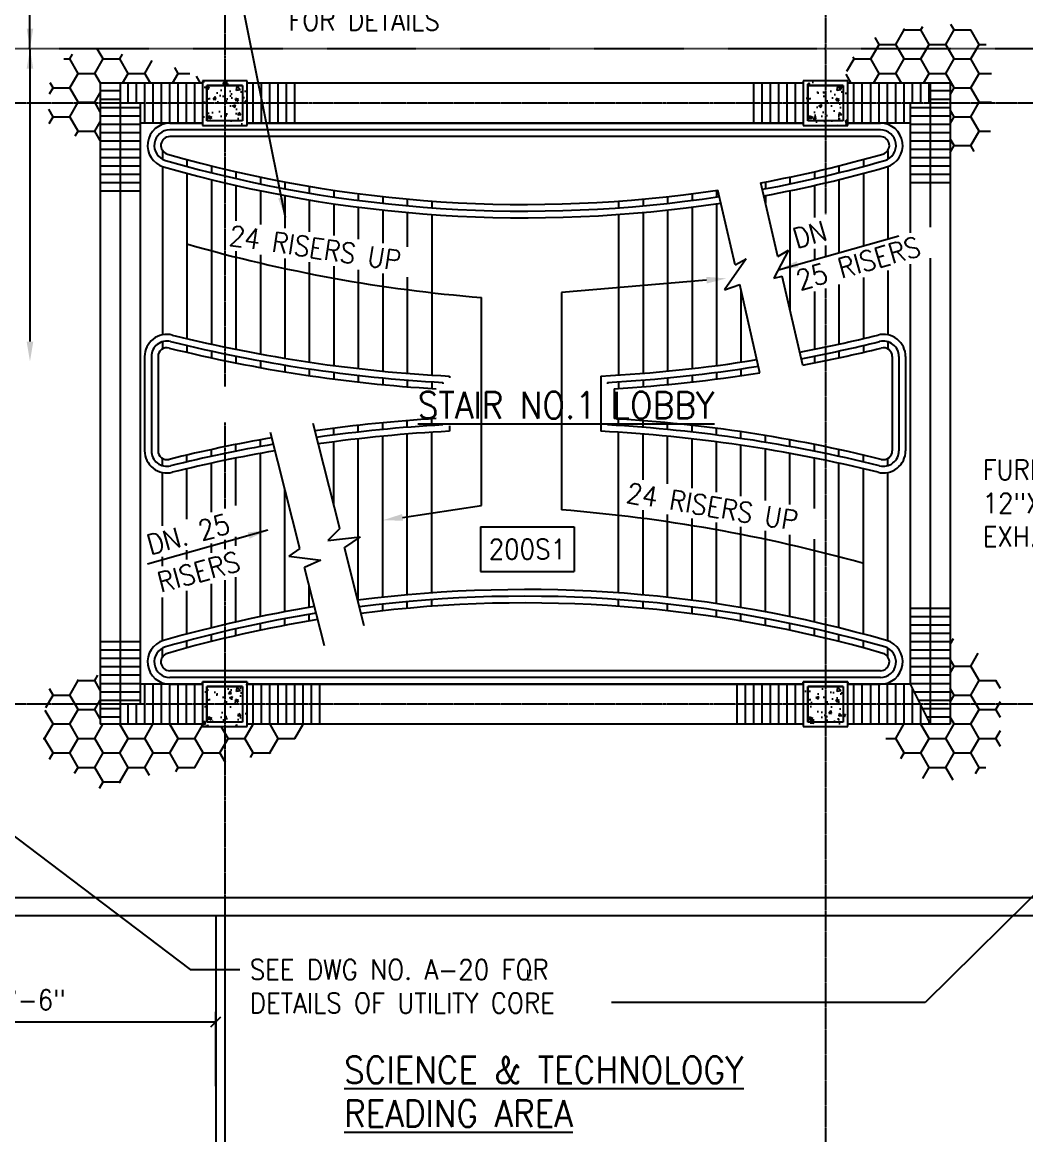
# Model space of a CAD drawing. Header units: inches. Extents: x 388 to 4053, y 352 to 2882.
# Drawn here: x 1926.1 to 2377.1, y 853.9 to 1353.6 of the extents above; entities that cross this region are included whole.
import ezdxf
from ezdxf.enums import TextEntityAlignment as Align

# ---------------------------------------------------------------- set-up
doc = ezdxf.new("R2010")
doc.units = ezdxf.units.IN
doc.header["$LTSCALE"] = 0.5
doc.header["$MEASUREMENT"] = 0
doc.linetypes.add('CENTER', pattern=[3.25, 2.5, -0.25, 0.25, -0.25])
doc.linetypes.add('HIDDEN', pattern=[0.375, 0.25, -0.125])
for name, color, linetype in [('A-ANNO-DIMS', 7, 'Continuous'), ('A-ANNO-TEXT', 7, 'Continuous'), ('A-COLS', 2, 'Continuous'), ('A-COLS-PATT', 8, 'Continuous'), ('A-FLOR-HRAL', 2, 'Continuous'), ('A-FLOR-IDEN', 7, 'Continuous'), ('A-FLOR-LEVL', 2, 'Continuous'), ('A-FLOR-OVHD', 2, 'Continuous'), ('A-FLOR-PATT', 8, 'Continuous'), ('A-FLOR-STRS', 2, 'Continuous'), ('A-GRID', 8, 'CENTER'), ('A-SECT-SYMB', 7, 'Continuous'), ('A-WALL', 2, 'Continuous'), ('A-WALL-PATT', 8, 'Continuous')]:
    doc.layers.add(name, color=color, linetype=linetype)
doc.styles.add('ROMANS', font='romans.shx', dxfattribs={"width": 0.9})
doc.dimstyles.new('DIM96', dxfattribs={"dimscale": 96, "dimtxt": 0.09375, "dimasz": 0.046875, "dimexe": 0.046875, "dimexo": 0.046875, "dimgap": 0.046875, "dimtad": 1, "dimdec": 4, "dimzin": 3, "dimdsep": 46, "dimlunit": 4, "dimtxsty": 'ROMANS', "dimblk": 'OBLIQUE', "dimcen": 0.046875, "dimaunit": 1, "dimazin": 0, "dimtfac": 0.7, "dimtdec": 4, "dimtofl": 0, "dimtmove": 2, "dimatfit": 3, "dimldrblk": 'OBLIQUE', "dimfxl": 0, "dimfrac": 1, "dimtolj": 1, "dimtzin": 0, "dimarcsym": 0})
doc.dimstyles.new('LD96', dxfattribs={"dimscale": 96, "dimtxt": 0.09375, "dimasz": 0.09375, "dimexe": 0.046875, "dimexo": 0.046875, "dimgap": 0.046875, "dimtad": 0, "dimdec": 4, "dimzin": 3, "dimdsep": 46, "dimlunit": 4, "dimtxsty": 'ROMANS', "dimcen": 0.046875, "dimaunit": 1, "dimadec": 0, "dimazin": 0, "dimtfac": 0.7, "dimtdec": 4, "dimtofl": 0, "dimtmove": 2, "dimatfit": 3, "dimfxl": 0, "dimfrac": 1, "dimtolj": 1, "dimtzin": 0, "dimarcsym": 0})
pattern_1 = [(90, (4.88, -0.8586), (-3.75, 2e-16), [])]
pattern_2 = [(0, (4.88, -0.8586), (0, 3.75), [])]
pattern_3 = [(0, (4.88, -0.8586), (11.25, 6.49519), [7.5, -15]), (120, (4.88, -0.8586), (-11.25, 6.49519), [7.5, -15]), (60, (4.88, -0.8586), (2e-08, 12.990381), [-15, 7.5])]
pattern_4 = [(50, (11.203, -0.822), (14.345204, -1.255043), [1.5, -16.5]), (355, (11.203, -0.822), (-2.77503, 15.04384), [1.2, -13.2]), (100.4514, (12.398, -0.927), (11.57019, 13.78879), [1.2748, -14.02284]), (46.1842, (11.203, 3.178), (21.34482, -3.31038), [2.25, -24.75]), (96.6356, (12.981, 2.902), (18.69325, 19.48236), [1.9122, -21.03426]), (351.1842, (11.203, 3.178), (18.69324, 19.48237), [1.8, -19.8]), (21, (13.203, 2.178), (11.93814, -8.05238), [1.5, -16.5]), (326, (13.203, 2.178), (4.86631, 14.503), [1.2, -13.2]), (71.4514, (14.197, 1.507), (16.80445, 6.45061), [1.2748, -14.02284]), (37.5, (11.2027, -0.8225), (0.243197, 6.657877), [0, -13.04, 0, -13.4, 0, -13.25]), (7.5, (11.203, -0.8225), (5.26139, 7.888234), [0, -7.64, 0, -12.74, 0, -5.05]), (327.5, (6.7427, -0.8225), (10.676449, -0.451097), [0, -5, 0, -15.6, 0, -20.7]), (317.5, (4.743, -0.822), (11.663723, 2.0021), [0, -6.5, 0, -10.36, 0, -14.7])]

# ---------------------------------------------------------------- blocks, each defined once
blk = doc.blocks.new('IDEN2')
for p, q in [((-0.2188, 0.1042), (0.2188, 0.1042)), ((-0.2188, 0.1042), (-0.2188, -0.1042)), ((0.2188, 0.1042), (0.2188, -0.1042)), ((-0.2188, -0.1042), (0.2188, -0.1042))]:
    blk.add_line(p, q)
at = {"style": 'ROMANS', "width": 0.9}
blk.add_attdef('#', text='', height=0.0938, dxfattribs=at).set_placement((0, 0), align=Align.MIDDLE_CENTER)
blk = doc.blocks.new('_Oblique')
at = {"color": 0, "lineweight": -2}
blk.add_line((-0.5, -0.5), (0.5, 0.5), dxfattribs=at)
blk = doc.blocks.new('*D137')
at = {"layer": 'A-ANNO-DIMS', "color": 0, "lineweight": -2}
for p, q in [((1839.08, 890.34), (1839.08, 909.07)), ((2013.08, 875.7), (2013.08, 909.07)), ((1839.08, 904.57), (2013.08, 904.57))]:
    blk.add_line(p, q, dxfattribs=at)
at = {"layer": 'Defpoints', "color": 0}
for p in [(2013.08, 904.57), (1839.08, 885.84), (2013.08, 871.2)]:
    blk.add_point(p, dxfattribs=at)
at = {"layer": 'A-ANNO-DIMS', "color": 0, "lineweight": -2, "xscale": 4.5, "yscale": 4.5, "zscale": 4.5, "rotation": 180}
blk.add_blockref('_Oblique', (1839.08, 904.57), dxfattribs=at)
at = {"layer": 'A-ANNO-DIMS', "color": 0, "lineweight": -2, "xscale": 4.5, "yscale": 4.5, "zscale": 4.5}
blk.add_blockref('_Oblique', (2013.08, 904.57), dxfattribs=at)
at = {"layer": 'A-ANNO-DIMS', "color": 0, "insert": (1926.08, 914.43), "char_height": 9, "attachment_point": 5, "style": 'ROMANS'}
blk.add_mtext('\\A1;14\'-6"', dxfattribs=at)
blk = doc.blocks.new('1')
for p, q in [((-8, 8), (8, 8)), ((-8, 8), (-8, -8)), ((8, 8), (8, -8)), ((-8, -8), (8, -8))]:
    blk.add_line(p, q)

msp = doc.modelspace()

# ---------------------------------------------------------------- hatches: boundary and pattern name
at = {"layer": 'A-COLS-PATT'}
h = msp.add_hatch(dxfattribs=at)
h.set_pattern_fill('AR-CONC', color=256, scale=2, style=0)
h.set_pattern_definition([(130, (2983.867, -1061.055), (-14.345204, -1.255043), [1.5, -16.5]), (185, (2983.867, -1061.055), (2.77503, 15.04384), [1.2, -13.2]), (79.5486, (2982.672, -1061.159), (-11.57019, 13.78879), [1.2748, -14.02284]), (133.8158, (2983.867, -1057.055), (-21.34482, -3.31038), [2.25, -24.75]), (83.3644, (2982.088, -1057.33), (-18.69325, 19.48236), [1.9122, -21.03426]), (188.8158, (2983.867, -1057.055), (-18.69324, 19.48237), [1.8, -19.8]), (159, (2981.867, -1058.055), (-11.93814, -8.05238), [1.5, -16.5]), (214, (2981.867, -1058.055), (-4.86631, 14.503), [1.2, -13.2]), (108.5486, (2980.872, -1058.726), (-16.80445, 6.45061), [1.2748, -14.02284]), (142.5, (2983.867, -1061.0546), (-0.243197, 6.657877), [0, -13.04, 0, -13.4, 0, -13.25]), (172.5, (2983.867, -1061.0546), (-5.26139, 7.888234), [0, -7.64, 0, -12.74, 0, -5.05]), (212.5, (2988.327, -1061.0546), (-10.676449, -0.451097), [0, -5, 0, -15.6, 0, -20.7]), (222.5, (2990.327, -1061.055), (-11.663723, 2.0021), [0, -6.5, 0, -10.36, 0, -14.7])])
h.paths.add_polyline_path([(2025.08318, 1325.27553), (2025.08318, 1309.27553), (2009.08318, 1309.27553), (2009.08318, 1325.27553)])
h = msp.add_hatch(dxfattribs=at)
h.set_pattern_fill('AR-CONC', color=256, scale=2, style=0)
h.set_pattern_definition([(130, (3253.867, -1061.055), (-14.345204, -1.255043), [1.5, -16.5]), (185, (3253.867, -1061.055), (2.77503, 15.04384), [1.2, -13.2]), (79.5486, (3252.672, -1061.159), (-11.57019, 13.78879), [1.2748, -14.02284]), (133.8158, (3253.867, -1057.055), (-21.34482, -3.31038), [2.25, -24.75]), (83.3644, (3252.088, -1057.33), (-18.69325, 19.48236), [1.9122, -21.03426]), (188.8158, (3253.867, -1057.055), (-18.69324, 19.48237), [1.8, -19.8]), (159, (3251.867, -1058.055), (-11.93814, -8.05238), [1.5, -16.5]), (214, (3251.867, -1058.055), (-4.86631, 14.503), [1.2, -13.2]), (108.5486, (3250.872, -1058.726), (-16.80445, 6.45061), [1.2748, -14.02284]), (142.5, (3253.867, -1061.0546), (-0.243197, 6.657877), [0, -13.04, 0, -13.4, 0, -13.25]), (172.5, (3253.867, -1061.0546), (-5.26139, 7.888234), [0, -7.64, 0, -12.74, 0, -5.05]), (212.5, (3258.327, -1061.0546), (-10.676449, -0.451097), [0, -5, 0, -15.6, 0, -20.7]), (222.5, (3260.327, -1061.055), (-11.663723, 2.0021), [0, -6.5, 0, -10.36, 0, -14.7])])
h.paths.add_polyline_path([(2295.08318, 1325.27553), (2295.08318, 1309.27553), (2279.08318, 1309.27553), (2279.08318, 1325.27553)])
h = msp.add_hatch(dxfattribs=at)
h.set_pattern_fill('AR-CONC', color=256, scale=2, style=0)
h.set_pattern_definition([(130, (2983.867, -1331.055), (-14.345204, -1.255043), [1.5, -16.5]), (185, (2983.867, -1331.055), (2.77503, 15.04384), [1.2, -13.2]), (79.5486, (2982.672, -1331.159), (-11.57019, 13.78879), [1.2748, -14.02284]), (133.8158, (2983.867, -1327.055), (-21.34482, -3.31038), [2.25, -24.75]), (83.3644, (2982.088, -1327.33), (-18.69325, 19.48236), [1.9122, -21.03426]), (188.8158, (2983.867, -1327.055), (-18.69324, 19.48237), [1.8, -19.8]), (159, (2981.867, -1328.055), (-11.93814, -8.05238), [1.5, -16.5]), (214, (2981.867, -1328.055), (-4.86631, 14.503), [1.2, -13.2]), (108.5486, (2980.872, -1328.726), (-16.80445, 6.45061), [1.2748, -14.02284]), (142.5, (2983.867, -1331.0546), (-0.243197, 6.657877), [0, -13.04, 0, -13.4, 0, -13.25]), (172.5, (2983.867, -1331.0546), (-5.26139, 7.888234), [0, -7.64, 0, -12.74, 0, -5.05]), (212.5, (2988.327, -1331.0546), (-10.676449, -0.451097), [0, -5, 0, -15.6, 0, -20.7]), (222.5, (2990.327, -1331.055), (-11.663723, 2.0021), [0, -6.5, 0, -10.36, 0, -14.7])])
h.paths.add_polyline_path([(2025.08318, 1055.27553), (2025.08318, 1039.27553), (2009.08318, 1039.27553), (2009.08318, 1055.27553)])
h = msp.add_hatch(dxfattribs=at)
h.set_pattern_fill('AR-CONC', color=256, scale=2, style=0)
h.set_pattern_definition([(130, (3253.867, -1331.055), (-14.345204, -1.255043), [1.5, -16.5]), (185, (3253.867, -1331.055), (2.77503, 15.04384), [1.2, -13.2]), (79.5486, (3252.672, -1331.159), (-11.57019, 13.78879), [1.2748, -14.02284]), (133.8158, (3253.867, -1327.055), (-21.34482, -3.31038), [2.25, -24.75]), (83.3644, (3252.088, -1327.33), (-18.69325, 19.48236), [1.9122, -21.03426]), (188.8158, (3253.867, -1327.055), (-18.69324, 19.48237), [1.8, -19.8]), (159, (3251.867, -1328.055), (-11.93814, -8.05238), [1.5, -16.5]), (214, (3251.867, -1328.055), (-4.86631, 14.503), [1.2, -13.2]), (108.5486, (3250.872, -1328.726), (-16.80445, 6.45061), [1.2748, -14.02284]), (142.5, (3253.867, -1331.0546), (-0.243197, 6.657877), [0, -13.04, 0, -13.4, 0, -13.25]), (172.5, (3253.867, -1331.0546), (-5.26139, 7.888234), [0, -7.64, 0, -12.74, 0, -5.05]), (212.5, (3258.327, -1331.0546), (-10.676449, -0.451097), [0, -5, 0, -15.6, 0, -20.7]), (222.5, (3260.327, -1331.055), (-11.663723, 2.0021), [0, -6.5, 0, -10.36, 0, -14.7])])
h.paths.add_polyline_path([(2295.08318, 1055.27553), (2295.08318, 1039.27553), (2279.08318, 1039.27553), (2279.08318, 1055.27553)])
at = {"layer": 'A-FLOR-PATT'}
h = msp.add_hatch(dxfattribs=at)
h.set_pattern_fill('HONEY', color=256, scale=60, style=0)
h.set_pattern_definition(pattern_3)
h.paths.add_polyline_path([(2361.64002, 1333.79657), (2359.74782, 1341.77553), (2303.46691, 1341.77553), (2297.93542, 1336.57617), (2295.60724, 1327.27553), (2297.08318, 1327.27553), (2297.08318, 1326.27553), (2343.08318, 1326.27553), (2343.08318, 1317.27553), (2361.66771, 1317.27553), (2361.94926, 1325.14894)])
h.paths.add_polyline_path([(2358.85681, 1345.53266), (2348.96095, 1352.94491), (2337.8281, 1352.32723), (2323.6028, 1351.09185), (2308.44976, 1346.45919), (2303.46691, 1341.77553), (2359.74782, 1341.77553)])
h.paths.add_polyline_path([(2361.66771, 1317.27553), (2343.08318, 1317.27553), (2343.08318, 1289.83507), (2361.02153, 1299.20603)])
h = msp.add_hatch(dxfattribs=at)
h.set_pattern_fill('HONEY', color=256, scale=60, style=0)
h.set_pattern_definition(pattern_3)
h.paths.add_polyline_path([(1989.66485, 1335.33426), (1959.09918, 1341.77553), (1952.99707, 1341.77553), (1939.88144, 1334.37196), (1938.5967, 1326.99434), (1938.09335, 1317.27553), (1961.08318, 1317.27553), (1961.08318, 1326.27553), (2007.08318, 1326.27553), (2007.08318, 1327.27553), (2009.83789, 1327.27553)])
h.paths.add_polyline_path([(1961.08318, 1317.27553), (1938.09335, 1317.27553), (1937.63315, 1308.38989), (1945.98393, 1304.86146), (1961.08318, 1295.87167)])
h = msp.add_hatch(dxfattribs=at)
h.set_pattern_fill('LINE', color=256, scale=30, style=0)
h.set_pattern_definition(pattern_2)
h.paths.add_polyline_path([(1970.08318, 1326.27553), (1961.08318, 1326.27553), (1961.08318, 1317.27553), (1970.08318, 1317.27553)])
h.paths.add_polyline_path([(1970.08318, 1317.27553), (1961.08318, 1317.27553), (1961.08318, 1277.46699), (1970.08318, 1277.46699)])
h.paths.add_polyline_path([(1979.08318, 1317.27553), (1970.08318, 1317.27553), (1970.08318, 1277.46699), (1979.08318, 1277.46699)])
h = msp.add_hatch(dxfattribs=at)
h.set_pattern_fill('LINE', color=256, scale=30, angle=90, style=0)
h.set_pattern_definition(pattern_1)
h.paths.add_polyline_path([(2051.55677, 1326.27553), (2027.08318, 1326.27553), (2027.08318, 1317.27553), (2051.55677, 1317.27553)])
h.paths.add_polyline_path([(2051.55677, 1317.27553), (2027.08318, 1317.27553), (2027.08318, 1308.27553), (2051.55677, 1308.27553)])
h.paths.add_polyline_path([(2007.08318, 1317.27553), (1979.08318, 1317.27553), (1979.08318, 1308.27553), (2007.08318, 1308.27553)])
h.paths.add_polyline_path([(2007.08318, 1326.27553), (1970.08318, 1326.27553), (1970.08318, 1317.27553), (2007.08318, 1317.27553)])
h = msp.add_hatch(dxfattribs=at)
h.set_pattern_fill('LINE', color=256, scale=30, angle=90, style=0)
h.set_pattern_definition(pattern_1)
h.paths.add_polyline_path([(2277.08318, 1326.27553), (2254.23202, 1326.27553), (2254.23202, 1317.27553), (2277.08318, 1317.27553)])
h.paths.add_polyline_path([(2277.08318, 1317.27553), (2254.23202, 1317.27553), (2254.23202, 1308.27553), (2277.08318, 1308.27553)])
h.paths.add_polyline_path([(2334.08318, 1326.27553), (2297.08318, 1326.27553), (2297.08318, 1317.27553), (2334.08318, 1317.27553)])
h.paths.add_polyline_path([(2325.08318, 1317.27553), (2297.08318, 1317.27553), (2297.08318, 1308.27553), (2311.78211, 1308.27553), (2325.08318, 1308.27553)])
h = msp.add_hatch(dxfattribs=at)
h.set_pattern_fill('LINE', color=256, scale=30, style=0)
h.set_pattern_definition(pattern_2)
h.paths.add_polyline_path([(2343.08318, 1326.27553), (2334.08318, 1326.27553), (2334.08318, 1317.27553), (2343.08318, 1317.27553)])
h.paths.add_polyline_path([(2343.08318, 1317.27553), (2334.08318, 1317.27553), (2334.08318, 1279.91857), (2343.08318, 1279.91857)])
h.paths.add_polyline_path([(2334.08318, 1317.27553), (2325.08318, 1317.27553), (2325.08318, 1279.91857), (2334.08318, 1279.91857)])
h = msp.add_hatch(dxfattribs=at)
h.set_pattern_fill('LINE', color=256, scale=30, style=0)
h.set_pattern_definition(pattern_2)
h.paths.add_polyline_path([(2334.08318, 1092.34858), (2325.08318, 1092.34858), (2325.08318, 1056.27553), (2329.58318, 1047.27553), (2334.08318, 1047.27553)])
h.paths.add_polyline_path([(2343.08318, 1092.34858), (2334.08318, 1092.34858), (2334.08318, 1047.27553), (2343.08318, 1047.27553)])
h.paths.add_polyline_path([(2343.08318, 1047.27553), (2334.08318, 1047.27553), (2334.08318, 1038.27553), (2343.08318, 1038.27553)])
h.paths.add_polyline_path([(2334.08318, 1047.27553), (2329.58318, 1047.27553), (2334.08318, 1038.27553)])
h = msp.add_hatch(dxfattribs=at)
h.set_pattern_fill('LINE', color=256, scale=30, style=0)
h.set_pattern_definition(pattern_2)
h.paths.add_polyline_path([(1979.08318, 1078.98616), (1970.08318, 1078.98616), (1970.08318, 1047.27553), (1979.08318, 1047.27553)])
h.paths.add_polyline_path([(1970.08318, 1078.98616), (1961.08318, 1078.98616), (1961.08318, 1047.27553), (1970.08318, 1047.27553)])
h.paths.add_polyline_path([(1970.08318, 1047.27553), (1961.08318, 1047.27553), (1961.08318, 1038.27553), (1970.08318, 1038.27553)])
h = msp.add_hatch(dxfattribs=at)
h.set_pattern_fill('HONEY', color=256, scale=60, style=0)
h.set_pattern_definition(pattern_3)
h.paths.add_polyline_path([(2365.68626, 1040.59581), (2365.68626, 1047.27553), (2343.08318, 1047.27553), (2343.08318, 1038.27553), (2310.35006, 1038.27553), (2318.37474, 1025.13214), (2331.27788, 1013.53439), (2347.62186, 1013.10485), (2357.51428, 1017.40031), (2365.68626, 1025.13214)])
h.paths.add_polyline_path([(2365.68626, 1055.20039), (2354.50355, 1071.95269), (2343.08318, 1077.4715), (2343.08318, 1047.27553), (2365.68626, 1047.27553)])
h = msp.add_hatch(dxfattribs=at)
h.set_pattern_fill('HONEY', color=256, scale=60, style=0)
h.set_pattern_definition(pattern_3)
h.paths.add_polyline_path([(1961.08318, 1060.56575), (1938.57229, 1055.24751), (1937.5509, 1050.82722), (1936.92331, 1047.27553), (1961.08318, 1047.27553)])
h.paths.add_polyline_path([(2017.08318, 1037.27553), (2007.08318, 1037.27553), (2007.08318, 1038.27553), (1961.08318, 1038.27553), (1961.08318, 1047.27553), (1936.92331, 1047.27553), (1935.50812, 1039.26646), (1935.50812, 1023.62544), (1942.65786, 1020.90526), (1950.82901, 1015.4649), (1961.72386, 1009.00449), (1978.40661, 1014.44484), (2004.2819, 1018.5251), (2017.08318, 1021.01703)])
h.paths.add_polyline_path([(2053.96425, 1038.27553), (2027.08318, 1038.27553), (2027.08318, 1037.27553), (2017.08318, 1037.27553), (2017.08318, 1021.01703), (2044.45668, 1026.34562)])
h = msp.add_hatch(dxfattribs=at)
h.set_pattern_fill('LINE', color=256, scale=30, angle=90, style=0)
h.set_pattern_definition(pattern_1)
h.paths.add_polyline_path([(2007.08318, 1056.27553), (1992.38424, 1056.27553), (1979.08318, 1056.27553), (1979.08318, 1047.27553), (2007.08318, 1047.27553)])
h.paths.add_polyline_path([(2007.08318, 1047.27553), (1970.08318, 1047.27553), (1970.08318, 1038.27553), (2007.08318, 1038.27553)])
h.paths.add_polyline_path([(2061.94401, 1056.27553), (2027.08318, 1056.27553), (2027.08318, 1047.27553), (2061.94401, 1047.27553)])
h.paths.add_polyline_path([(2061.94401, 1047.27553), (2027.08318, 1047.27553), (2027.08318, 1038.27553), (2061.94401, 1038.27553)])
h = msp.add_hatch(dxfattribs=at)
h.set_pattern_fill('LINE', color=256, scale=30, angle=90, style=0)
h.set_pattern_definition(pattern_1)
h.paths.add_polyline_path([(2325.08318, 1056.27553), (2297.08318, 1056.27553), (2297.08318, 1047.27553), (2329.58318, 1047.27553)])
h.paths.add_polyline_path([(2329.58318, 1047.27553), (2297.08318, 1047.27553), (2297.08318, 1038.27553), (2334.08318, 1038.27553)])
h.paths.add_polyline_path([(2277.08318, 1056.27553), (2245.1019, 1056.27553), (2245.1019, 1047.27553), (2277.08318, 1047.27553)])
h.paths.add_polyline_path([(2277.08318, 1047.27553), (2245.1019, 1047.27553), (2245.1019, 1038.27553), (2277.08318, 1038.27553)])
at = {"layer": 'A-WALL-PATT'}
h = msp.add_hatch(dxfattribs=at)
h.set_pattern_fill('AR-CONC', color=256, scale=2, style=0)
h.set_pattern_definition(pattern_4)
h.paths.add_polyline_path([(2027.08318, 1327.27553), (2007.08318, 1327.27553), (2007.08318, 1307.27553), (2027.08318, 1307.27553)])
h = msp.add_hatch(dxfattribs=at)
h.set_pattern_fill('AR-CONC', color=256, scale=2, style=0)
h.set_pattern_definition(pattern_4)
h.paths.add_polyline_path([(2297.08318, 1327.27553), (2277.08318, 1327.27553), (2277.08318, 1307.27553), (2297.08318, 1307.27553)])
h = msp.add_hatch(dxfattribs=at)
h.set_pattern_fill('AR-CONC', color=256, scale=2, style=0)
h.set_pattern_definition(pattern_4)
h.paths.add_polyline_path([(2027.08318, 1057.27553), (2007.08318, 1057.27553), (2007.08318, 1037.27553), (2027.08318, 1037.27553)])
h = msp.add_hatch(dxfattribs=at)
h.set_pattern_fill('AR-CONC', color=256, scale=2, style=0)
h.set_pattern_definition(pattern_4)
h.paths.add_polyline_path([(2297.08318, 1057.27553), (2277.08318, 1057.27553), (2277.08318, 1037.27553), (2297.08318, 1037.27553)])

# ---------------------------------------------------------------- linework, layer by layer
at = {"layer": 'A-ANNO-TEXT'}
for p, q in [((2233.62151, 1237.75552), (2168.37552, 1232.24819)), ((2132.50179, 1136.46312), (2132.50179, 1229.98458)), ((2168.37552, 1232.24819), (2168.37552, 1134.56647))]:
    msp.add_line(p, q, dxfattribs=at)
msp.add_lwpolyline([(2096.98638, 1131.21172), (2132.50179, 1136.46312)], dxfattribs=at)
for centre, radius, start, end in [((2186.94392, 1906.15062), 678.35423, 254.04552909, 265.39670818), ((2112.65733, 425.34721), 711.40458, 74.42375809, 85.50791488)]:
    msp.add_arc(centre, radius, start, end, dxfattribs=at)
for points in [[(2233.4887, 1239.24963), (2242.58617, 1238.55239), (2233.75432, 1236.26141)], [(2097.20579, 1129.72785), (2088.08318, 1129.89527), (2096.76697, 1132.69559)]]:
    msp.add_solid(points, dxfattribs=at)
at = {"layer": 'A-ANNO-TEXT', "extrusion": (0, 0, -1)}
msp.add_solid([(-1928.0406, 1210.203), (-1929.5406, 1201.203), (-1931.0406, 1210.203)], dxfattribs=at)
at = {"layer": 'A-FLOR-HRAL'}
for p, q in [((1992.38424, 1308.27553), (2007.08318, 1308.27553)), ((2311.78211, 1305.27553), (1992.38424, 1305.27553)), ((2007.08318, 1308.27553), (2007.08318, 1307.27553)), ((2007.08318, 1307.27553), (2027.08318, 1307.27553)), ((2027.08318, 1307.27553), (2027.08318, 1308.27553)), ((2027.08318, 1308.27553), (2277.08318, 1308.27553)), ((2277.08318, 1308.27553), (2277.08318, 1307.27553)), ((2277.08318, 1307.27553), (2297.08318, 1307.27553)), ((2297.08318, 1307.27553), (2297.08318, 1308.27553)), ((2297.08318, 1308.27553), (2311.78211, 1308.27553)), ((1981.08318, 1203.40717), (1981.08318, 1161.14388)), ((1984.08318, 1203.40717), (1984.08318, 1161.14388)), ((2320.08318, 1203.40717), (2320.08318, 1161.14388)), ((2323.08318, 1203.40717), (2323.08318, 1161.14388)), ((2118.08318, 1194.65186), (2118.08318, 1193.86897)), ((2186.08318, 1194.65186), (2186.08318, 1169.89919)), ((2115.08318, 1191.80876), (2115.08318, 1191.22407)), ((2189.08318, 1191.80876), (2189.08318, 1191.22407)), ((2118.08318, 1172.26897), (2118.08318, 1169.89919)), ((2311.78211, 1059.27553), (1992.38424, 1059.27553)), ((1992.38424, 1056.27553), (2007.08318, 1056.27553)), ((2007.08318, 1056.27553), (2007.08318, 1057.27553)), ((2007.08318, 1057.27553), (2027.08318, 1057.27553)), ((2027.08318, 1057.27553), (2027.08318, 1056.27553)), ((2027.08318, 1056.27553), (2277.08318, 1056.27553)), ((2277.08318, 1056.27553), (2277.08318, 1057.27553)), ((2277.08318, 1057.27553), (2297.08318, 1057.27553)), ((2297.08318, 1057.27553), (2297.08318, 1056.27553)), ((2297.08318, 1056.27553), (2311.78211, 1056.27553))]:
    msp.add_line(p, q, dxfattribs=at)
for centre, radius, start, end in [((1992.38424, 1298.27553), 10, 90, 253.9607535), ((1992.38424, 1298.27553), 7, 90, 253.9607535), ((2311.78211, 1298.27553), 10, 286.0392465, 90), ((2311.78211, 1298.27553), 7, 286.0392465, 90), ((2152.08318, 1853.77553), 585, 253.96075354, 278.58686025), ((2152.08318, 1853.77553), 585, 280.49875649, 286.03924646), ((2152.08318, 1853.77553), 588, 253.96075354, 278.60913516), ((2152.08318, 1853.77553), 588, 280.51124172, 286.03924646), ((1991.08318, 1203.40717), 10, 76.0958408, 180), ((1991.08318, 1203.40717), 7, 76.0958408, 180), ((2152.08318, 1853.77553), 663, 256.09584082, 266.80083592), ((2152.08318, 1853.77553), 660, 256.09584082, 267.04709218), ((2152.08318, 1853.77553), 660, 280.77681012, 283.90415918), ((2152.08318, 1853.77553), 663, 280.78662281, 283.90415918), ((2313.08318, 1203.40717), 10, 0, 103.9041592), ((2313.08318, 1203.40717), 7, 0, 103.9041592), ((2152.08318, 1853.77553), 660, 272.95290782, 279.08283318), ((2152.08318, 1853.77553), 663, 273.19916408, 279.1003326), ((2152.08318, 510.77553), 663, 93.19916408, 98.12417308), ((2152.08318, 510.77553), 660, 92.95290782, 98.09652118), ((2152.08318, 510.77553), 660, 76.09584082, 87.04709218), ((2152.08318, 510.77553), 663, 76.09584082, 86.80083592), ((1991.08318, 1161.14388), 10, 180, 283.9041592), ((1991.08318, 1161.14388), 7, 180, 283.9041592), ((2152.08318, 510.77553), 663, 99.82209716, 103.90415918), ((2152.08318, 510.77553), 660, 99.80222834, 103.90415918), ((2313.08318, 1161.14388), 10, 256.0958408, 0), ((2313.08318, 1161.14388), 7, 256.0958408, 0), ((2152.08318, 510.77553), 588, 73.96075354, 97.34766454), ((2152.08318, 510.77553), 585, 73.96075354, 97.312434), ((2152.08318, 510.77553), 588, 99.26434524, 106.03924646), ((2152.08318, 510.77553), 585, 99.23904981, 106.03924646), ((1992.38424, 1066.27553), 10, 106.0392465, 270), ((2311.78211, 1066.27553), 10, 270, 73.9607535), ((1992.38424, 1066.27553), 7, 106.0392465, 270), ((2311.78211, 1066.27553), 7, 270, 73.9607535)]:
    msp.add_arc(centre, radius, start, end, dxfattribs=at)
at = {"layer": 'A-FLOR-LEVL'}
for p, q in [((1961.08318, 1326.27553), (1961.08318, 1038.27553)), ((2007.08318, 1326.27553), (1961.08318, 1326.27553)), ((2277.08318, 1326.27553), (2027.08318, 1326.27553)), ((2343.08318, 1326.27553), (2297.08318, 1326.27553)), ((2343.08318, 1326.27553), (2343.08318, 1038.27553)), ((2007.08318, 1308.27553), (1979.08318, 1308.27553)), ((1979.08318, 1308.27553), (1979.08318, 1056.27553)), ((2277.08318, 1308.27553), (2027.08318, 1308.27553)), ((2325.08318, 1308.27553), (2297.08318, 1308.27553)), ((2325.08318, 1308.27553), (2325.08318, 1259.03931)), ((2325.08318, 1244.99244), (2325.08318, 1056.27553)), ((2007.08318, 1056.27553), (1979.08318, 1056.27553)), ((2277.08318, 1056.27553), (2027.08318, 1056.27553)), ((2325.08318, 1056.27553), (2297.08318, 1056.27553)), ((2007.08318, 1038.27553), (1961.08318, 1038.27553)), ((2277.08318, 1038.27553), (2027.08318, 1038.27553)), ((2343.08318, 1038.27553), (2297.08318, 1038.27553))]:
    msp.add_line(p, q, dxfattribs=at)
at = {"layer": 'A-FLOR-OVHD', "linetype": 'HIDDEN'}
msp.add_line((1759.08318, 1341.77553), (2545.08318, 1341.77553), dxfattribs=at)
at = {"layer": 'A-FLOR-PATT'}
for p, q in [((1970.08318, 1326.27553), (1970.08318, 1038.27553)), ((2334.08318, 1326.27553), (2334.08318, 1261.62686)), ((1979.08318, 1317.27553), (1979.08318, 1308.27553)), ((2325.08318, 1317.27553), (2325.08318, 1308.27553)), ((2334.08318, 1247.57998), (2334.08318, 1038.27553)), ((1979.08318, 1056.27553), (1979.08318, 1047.27553)), ((2325.08318, 1056.27553), (2334.08318, 1038.27553))]:
    msp.add_line(p, q, dxfattribs=at)
at = {"layer": 'A-FLOR-STRS'}
for p, q in [((2311.78211, 1302.27553), (1992.38424, 1302.27553)), ((1989.08318, 1296.01655), (1989.08318, 1292.10276)), ((2315.08318, 1296.01655), (2315.08318, 1292.10276)), ((2000.08318, 1291.97485), (2000.08318, 1288.86757)), ((2304.08318, 1291.97485), (2304.08318, 1288.86757)), ((1989.08318, 1288.83609), (1989.08318, 1213.20513)), ((2000.08318, 1285.76144), (2000.08318, 1211.51701)), ((2011.08318, 1289.11368), (2011.08318, 1286.02206)), ((2022.08318, 1286.48019), (2022.08318, 1283.40284)), ((2282.08318, 1286.48019), (2282.08318, 1283.40284)), ((2293.08318, 1289.11368), (2293.08318, 1286.02206)), ((2304.08318, 1285.76144), (2304.08318, 1253.0017)), ((2315.08318, 1288.83609), (2315.08318, 1256.16426)), ((2011.08318, 1282.93141), (2011.08318, 1209.01278)), ((2022.08318, 1280.32631), (2022.08318, 1264.41169)), ((2033.08318, 1284.07122), (2033.08318, 1281.00681)), ((2044.08318, 1281.88393), (2044.08318, 1278.83118)), ((2055.08318, 1279.91579), (2055.08318, 1276.87345)), ((2260.08318, 1281.88393), (2260.08318, 1278.83118)), ((2271.08318, 1284.07122), (2271.08318, 1281.00681)), ((2282.08318, 1280.32631), (2282.08318, 1265.91674)), ((2293.08318, 1282.93141), (2293.08318, 1249.83915)), ((2033.08318, 1277.94308), (2033.08318, 1262.75199)), ((2044.08318, 1275.77899), (2044.08318, 1261.0923)), ((2066.08318, 1278.16455), (2066.08318, 1275.13142)), ((2077.08318, 1276.62823), (2077.08318, 1273.60314)), ((2088.08318, 1275.30513), (2088.08318, 1272.28692)), ((2216.08318, 1275.30513), (2216.08318, 1272.28692)), ((2227.08318, 1276.62823), (2227.08318, 1273.60314)), ((2238.08318, 1278.16455), (2238.08318, 1275.13142)), ((2260.08318, 1275.77899), (2260.08318, 1272.4576)), ((2271.08318, 1277.94308), (2271.08318, 1224.59948)), ((2055.08318, 1273.83156), (2055.08318, 1259.43261)), ((2066.08318, 1272.09864), (2066.08318, 1257.77291)), ((2077.08318, 1270.5783), (2077.08318, 1256.11322)), ((2099.08318, 1274.19378), (2099.08318, 1271.18133)), ((2110.08318, 1273.29297), (2110.08318, 1270.28517)), ((2194.08318, 1273.29297), (2194.08318, 1270.28517)), ((2205.08318, 1274.19378), (2205.08318, 1271.18133)), ((2227.08318, 1270.5783), (2227.08318, 1198.05074)), ((2238.08318, 1272.09864), (2238.08318, 1199.40254)), ((2088.08318, 1269.2689), (2088.08318, 1254.45353)), ((2099.08318, 1268.169), (2099.08318, 1252.79383)), ((2110.08318, 1267.27744), (2110.08318, 1195.11324)), ((2194.08318, 1267.27744), (2194.08318, 1195.11324)), ((2205.08318, 1268.169), (2205.08318, 1195.907)), ((2216.08318, 1269.2689), (2216.08318, 1196.88588)), ((2022.08318, 1250.75889), (2022.08318, 1206.7052)), ((2282.08318, 1251.86987), (2282.08318, 1246.67659)), ((2033.08318, 1249.09919), (2033.08318, 1204.59219)), ((2044.08318, 1247.4395), (2044.08318, 1202.67185)), ((2055.08318, 1245.77981), (2055.08318, 1200.94247)), ((2066.08318, 1244.12011), (2066.08318, 1199.40254)), ((2077.08318, 1242.46042), (2077.08318, 1198.05074)), ((2088.08318, 1240.80073), (2088.08318, 1196.88588)), ((2315.08318, 1242.11739), (2315.08318, 1213.20513)), ((2099.08318, 1239.14103), (2099.08318, 1195.907)), ((2293.08318, 1235.79228), (2293.08318, 1209.01278)), ((2304.08318, 1238.95483), (2304.08318, 1211.51701)), ((2249.08318, 1233.32889), (2249.08318, 1200.94247)), ((2282.08318, 1232.62972), (2282.08318, 1206.7052)), ((1989.08318, 1210.11537), (1989.08318, 1206.87127)), ((2315.08318, 1210.11537), (2315.08318, 1206.87127)), ((2000.08318, 1208.43453), (2000.08318, 1205.35282)), ((2011.08318, 1205.94221), (2011.08318, 1202.87231)), ((2293.08318, 1205.94221), (2293.08318, 1202.87231)), ((2304.08318, 1208.43453), (2304.08318, 1205.35282)), ((1987.08318, 1203.40717), (1987.08318, 1161.14388)), ((2022.08318, 1203.64554), (2022.08318, 1200.58643)), ((2033.08318, 1201.54244), (2033.08318, 1198.49314)), ((2044.08318, 1199.63105), (2044.08318, 1196.59062)), ((2282.08318, 1203.64554), (2282.08318, 1200.58643)), ((2317.08318, 1203.40717), (2317.08318, 1161.14388)), ((2055.08318, 1197.90969), (2055.08318, 1194.8772)), ((2066.08318, 1196.37686), (2066.08318, 1193.35142)), ((2077.08318, 1195.03127), (2077.08318, 1192.01197)), ((2227.08318, 1195.03127), (2227.08318, 1192.01197)), ((2238.08318, 1196.37686), (2238.08318, 1193.35142)), ((2249.08318, 1197.90969), (2249.08318, 1194.8772)), ((2088.08318, 1193.87174), (2088.08318, 1190.85773)), ((2099.08318, 1192.89732), (2099.08318, 1189.88773)), ((2110.08318, 1192.10718), (2110.08318, 1189.10117)), ((2194.08318, 1192.10718), (2194.08318, 1189.10117)), ((2205.08318, 1192.89732), (2205.08318, 1189.88773)), ((2216.08318, 1193.87174), (2216.08318, 1190.85773)), ((2192.08318, 1188.97781), (2192.08318, 1175.57324)), ((2099.08318, 1171.65373), (2099.08318, 1174.66332)), ((2110.08318, 1172.44387), (2110.08318, 1175.44988)), ((2194.08318, 1172.44387), (2194.08318, 1175.44988)), ((2205.08318, 1171.65373), (2205.08318, 1174.66332)), ((2066.08318, 1168.17419), (2066.08318, 1171.19963)), ((2077.08318, 1169.51979), (2077.08318, 1172.53908)), ((2088.08318, 1170.67931), (2088.08318, 1173.69332)), ((2216.08318, 1170.67931), (2216.08318, 1173.69332)), ((2227.08318, 1169.51979), (2227.08318, 1172.53908)), ((2238.08318, 1168.17419), (2238.08318, 1171.19963)), ((2249.08318, 1166.64137), (2249.08318, 1169.67385)), ((2033.08318, 1163.00861), (2033.08318, 1166.05791)), ((2066.08318, 1136.6795), (2066.08318, 1165.14851)), ((2077.08318, 1122.34402), (2077.08318, 1166.50031)), ((2088.08318, 1095.28215), (2088.08318, 1167.66517)), ((2099.08318, 1096.38205), (2099.08318, 1168.64405)), ((2110.08318, 1097.27361), (2110.08318, 1169.43781)), ((2194.08318, 1097.27361), (2194.08318, 1169.43781)), ((2205.08318, 1148.07383), (2205.08318, 1168.64405)), ((2216.08318, 1146.22398), (2216.08318, 1167.66517)), ((2227.08318, 1144.37414), (2227.08318, 1166.50031)), ((2238.08318, 1142.52429), (2238.08318, 1165.14851)), ((2260.08318, 1164.92), (2260.08318, 1167.96043)), ((2271.08318, 1163.00861), (2271.08318, 1166.05791)), ((2011.08318, 1158.60884), (2011.08318, 1161.67874)), ((2022.08318, 1160.90551), (2022.08318, 1163.96462)), ((2033.08318, 1086.60797), (2033.08318, 1159.95886)), ((2249.08318, 1140.67445), (2249.08318, 1163.60858)), ((2260.08318, 1138.8246), (2260.08318, 1161.8792)), ((2271.08318, 1136.97476), (2271.08318, 1159.95886)), ((2282.08318, 1160.90551), (2282.08318, 1163.96462)), ((2293.08318, 1158.60884), (2293.08318, 1161.67874)), ((1989.08318, 1154.43568), (1989.08318, 1157.67978)), ((2000.08318, 1156.11652), (2000.08318, 1159.19823)), ((2011.08318, 1133.49466), (2011.08318, 1155.53827)), ((2022.08318, 1136.53136), (2022.08318, 1157.84585)), ((2282.08318, 1135.12491), (2282.08318, 1157.84585)), ((2293.08318, 1081.61964), (2293.08318, 1155.53827)), ((2304.08318, 1156.11652), (2304.08318, 1159.19823)), ((2315.08318, 1154.43568), (2315.08318, 1157.67978)), ((1989.08318, 1127.42125), (1989.08318, 1151.34592)), ((2000.08318, 1130.45796), (2000.08318, 1153.03404)), ((2304.08318, 1078.78961), (2304.08318, 1153.03404)), ((2315.08318, 1075.71496), (2315.08318, 1151.34592)), ((2044.08318, 1088.77206), (2044.08318, 1143.87639)), ((2205.08318, 1096.38205), (2205.08318, 1134.38427)), ((2216.08318, 1095.28215), (2216.08318, 1132.53442)), ((2227.08318, 1093.97275), (2227.08318, 1130.68458)), ((2238.08318, 1092.45241), (2238.08318, 1128.83473)), ((2249.08318, 1090.71949), (2249.08318, 1126.98489)), ((2260.08318, 1088.77206), (2260.08318, 1125.13504)), ((2011.08318, 1115.31021), (2011.08318, 1119.48968)), ((2022.08318, 1118.34691), (2022.08318, 1122.52638)), ((2077.08318, 1093.97275), (2077.08318, 1121.85697)), ((2271.08318, 1086.60797), (2271.08318, 1123.2852)), ((2282.08318, 1084.22474), (2282.08318, 1121.43535)), ((2000.08318, 1112.27351), (2000.08318, 1116.45297)), ((1989.08318, 1109.23681), (1989.08318, 1113.41627)), ((2011.08318, 1081.61964), (2011.08318, 1101.30523)), ((2022.08318, 1084.22474), (2022.08318, 1104.34193)), ((2055.08318, 1090.71949), (2055.08318, 1100.35604)), ((1989.08318, 1075.71496), (1989.08318, 1095.23183)), ((2000.08318, 1078.78961), (2000.08318, 1098.26853)), ((2088.08318, 1089.24592), (2088.08318, 1092.26413)), ((2099.08318, 1090.35727), (2099.08318, 1093.36972)), ((2110.08318, 1091.25808), (2110.08318, 1094.26588)), ((2194.08318, 1091.25808), (2194.08318, 1094.26588)), ((2205.08318, 1090.35727), (2205.08318, 1093.36972)), ((2216.08318, 1089.24592), (2216.08318, 1092.26413)), ((2227.08318, 1087.92282), (2227.08318, 1090.94791)), ((2044.08318, 1082.66712), (2044.08318, 1085.71987)), ((2055.08318, 1084.63526), (2055.08318, 1087.6776)), ((2238.08318, 1086.3865), (2238.08318, 1089.41963)), ((2249.08318, 1084.63526), (2249.08318, 1087.6776)), ((2260.08318, 1082.66712), (2260.08318, 1085.71987)), ((2022.08318, 1078.07086), (2022.08318, 1081.14821)), ((2033.08318, 1080.47983), (2033.08318, 1083.54424)), ((2271.08318, 1080.47983), (2271.08318, 1083.54424)), ((2282.08318, 1078.07086), (2282.08318, 1081.14821)), ((2000.08318, 1072.5762), (2000.08318, 1075.68348)), ((2011.08318, 1075.43737), (2011.08318, 1078.52899)), ((2293.08318, 1075.43737), (2293.08318, 1078.52899)), ((2304.08318, 1072.5762), (2304.08318, 1075.68348)), ((1989.08318, 1068.5345), (1989.08318, 1072.44829)), ((2315.08318, 1068.5345), (2315.08318, 1072.44829)), ((2311.78211, 1062.27553), (1992.38424, 1062.27553))]:
    msp.add_line(p, q, dxfattribs=at)
for centre, radius, start, end in [((1992.38424, 1298.27553), 4, 90, 253.9607535), ((2311.78211, 1298.27553), 4, 286.0392465, 90), ((2152.08318, 1853.77553), 582, 253.96075354, 278.56435503), ((2152.08318, 1853.77553), 582, 280.48614243, 286.03924646), ((1991.08318, 1203.40717), 4, 76.0958408, 180), ((2152.08318, 1853.77553), 666, 256.09584082, 266.55673983), ((2152.08318, 1853.77553), 666, 280.79634703, 283.90415918), ((2313.08318, 1203.40717), 4, 0, 103.9041592), ((2152.08318, 1853.77553), 666, 273.44326017, 279.117674), ((2152.08318, 510.77553), 666, 93.44326017, 98.15157446), ((2152.08318, 510.77553), 666, 76.09584082, 86.55673983), ((2152.08318, 510.77553), 666, 99.84178646, 103.90415918), ((1991.08318, 1161.14388), 4, 180, 283.9041592), ((2313.08318, 1161.14388), 4, 256.0958408, 0), ((2152.08318, 510.77553), 582, 73.96075354, 97.2768376), ((2152.08318, 510.77553), 582, 99.21349262, 106.03924646), ((1992.38424, 1066.27553), 4, 106.0392465, 270), ((2311.78211, 1066.27553), 4, 270, 73.9607535)]:
    msp.add_arc(centre, radius, start, end, dxfattribs=at)
at = {"layer": 'A-GRID'}
for p, q in [((2017.08318, 2833.64311), (2017.08318, 1189.96909)), ((2287.08318, 2328.80213), (2287.08318, 1267.35426)), ((4004.54291, 1317.27553), (510.08318, 1317.27553)), ((2287.08318, 1253.30739), (2287.08318, 1248.11412)), ((2287.08318, 1234.06725), (2287.08318, 435.27553)), ((2017.08318, 1173.76909), (2017.08318, 1135.15104)), ((2017.08318, 1121.14606), (2017.08318, 1116.96659)), ((2017.08318, 1102.96161), (2017.08318, 787.27553)), ((4004.54291, 1047.27553), (510.08318, 1047.27553))]:
    msp.add_line(p, q, dxfattribs=at)
at = {"layer": 'A-SECT-SYMB'}
for p, q in [((2265.62138, 1248.36233), (2258.00585, 1281.49553)), ((2246.49771, 1244.5776), (2238.75473, 1278.26528)), ((2270.50453, 1251.16872), (2263.90953, 1238.64824)), ((2265.62138, 1248.36233), (2270.50453, 1251.16872)), ((2251.38085, 1247.38399), (2241.73461, 1233.40335)), ((2246.49771, 1244.5776), (2251.38085, 1247.38399)), ((2263.90953, 1238.64824), (2267.63355, 1239.60792)), ((2276.83742, 1199.56426), (2267.63355, 1239.60792)), ((2241.73461, 1233.40335), (2248.50987, 1235.82319)), ((2257.6193, 1196.19045), (2248.50987, 1235.82319)), ((2068.73618, 1126.18319), (2056.82153, 1173.32223)), ((2050.81689, 1117.23518), (2037.65054, 1169.32643)), ((2068.73618, 1126.18319), (2063.46953, 1120.86082)), ((2063.46953, 1120.86082), (2077.93828, 1122.43718)), ((2077.93828, 1122.43718), (2070.89152, 1117.65579)), ((2050.81689, 1117.23518), (2045.84888, 1113.70242)), ((2079.78147, 1082.48364), (2070.89152, 1117.65579)), ((2045.84888, 1113.70242), (2060.31763, 1111.99783)), ((2060.31763, 1111.99783), (2052.97223, 1108.70778)), ((2061.86218, 1073.53564), (2052.97223, 1108.70778))]:
    msp.add_line(p, q, dxfattribs=at)
at = {"layer": 'A-WALL'}
for p, q in [((2027.08318, 1327.27553), (2007.08318, 1327.27553)), ((2007.08318, 1327.27553), (2007.08318, 1307.27553)), ((2009.08318, 1325.27553), (2025.08318, 1325.27553)), ((2009.08318, 1309.27553), (2009.08318, 1325.27553)), ((2025.08318, 1325.27553), (2025.08318, 1309.27553)), ((2027.08318, 1307.27553), (2027.08318, 1327.27553)), ((2297.08318, 1327.27553), (2277.08318, 1327.27553)), ((2277.08318, 1327.27553), (2277.08318, 1307.27553)), ((2279.08318, 1325.27553), (2295.08318, 1325.27553)), ((2279.08318, 1309.27553), (2279.08318, 1325.27553)), ((2295.08318, 1325.27553), (2295.08318, 1309.27553)), ((2297.08318, 1307.27553), (2297.08318, 1327.27553)), ((2007.08318, 1307.27553), (2027.08318, 1307.27553)), ((2025.08318, 1309.27553), (2009.08318, 1309.27553)), ((2277.08318, 1307.27553), (2297.08318, 1307.27553)), ((2295.08318, 1309.27553), (2279.08318, 1309.27553)), ((2027.08318, 1057.27553), (2007.08318, 1057.27553)), ((2007.08318, 1057.27553), (2007.08318, 1037.27553)), ((2009.08318, 1055.27553), (2025.08318, 1055.27553)), ((2009.08318, 1039.27553), (2009.08318, 1055.27553)), ((2025.08318, 1055.27553), (2025.08318, 1039.27553)), ((2027.08318, 1037.27553), (2027.08318, 1057.27553)), ((2297.08318, 1057.27553), (2277.08318, 1057.27553)), ((2277.08318, 1057.27553), (2277.08318, 1037.27553)), ((2279.08318, 1055.27553), (2295.08318, 1055.27553)), ((2279.08318, 1039.27553), (2279.08318, 1055.27553)), ((2295.08318, 1055.27553), (2295.08318, 1039.27553)), ((2297.08318, 1037.27553), (2297.08318, 1057.27553)), ((2007.08318, 1037.27553), (2027.08318, 1037.27553)), ((2025.08318, 1039.27553), (2009.08318, 1039.27553)), ((2277.08318, 1037.27553), (2297.08318, 1037.27553)), ((2295.08318, 1039.27553), (2279.08318, 1039.27553)), ((2923.08318, 960.27553), (1737.08318, 960.27553)), ((2931.08318, 952.27553), (1743.08318, 952.27553)), ((2013.08318, 952.27553), (2013.08318, 787.27553)), ((2017.08318, 952.27553), (2017.08318, 787.27553))]:
    msp.add_line(p, q, dxfattribs=at)

# ---------------------------------------------------------------- block references
at = {"layer": 'A-COLS', "extrusion": (0, 0, -1), "zscale": -1}
for p in [(-2017.08318, 1317.27553), (-2287.08318, 1317.27553), (-2017.08318, 1047.27553), (-2287.08318, 1047.27553)]:
    msp.add_blockref('1', p, dxfattribs=at)
at = {"layer": 'A-FLOR-IDEN', "xscale": 96, "yscale": 96, "zscale": 96}
msp.add_blockref('IDEN2', (2153.06865, 1116.91237), dxfattribs=at).add_auto_attribs({'#': '200S1'})

# ---------------------------------------------------------------- texts
at = {"layer": 'A-ANNO-TEXT', "style": 'ROMANS', "width": 0.9}
for s, rotation, p in [('24 RISERS UP', 351.4198625, (2018.5662, 1253.5653)), ('DN', 16.0402099, (2274.00555, 1251.88896)), ('25 RISERS', 16.0402099, (2275.52428, 1233.08546)), ('24 RISERS UP', 350.4540198, (2197.13456, 1138.00286)), ('DN. 25', 15.4329008, (1983.61965, 1114.24246)), ('RISERS', 15.4329008, (1988.28422, 1097.34573))]:
    msp.add_text(s, height=9, rotation=rotation, dxfattribs=at).set_placement(p)
msp.add_text('L', height=4.5, dxfattribs=at).set_placement((2152.42247, 923.46949))
at = {"layer": 'A-ANNO-TEXT', "char_height": 9, "style": 'ROMANS'}
for s, insert, attachment_point in [('SEE DWG NO.A-15\\PFOR DETAILS', (2045.66099, 1373.94952), 1), ('FURR FOR\\P12"X10"\\PEXH. DUCT.', (2357.68005, 1118.10375), 7), ('SEE DWG NO. A-20 FOR\\PDETAILS OF UTILITY CORE', (2028.30616, 932.53343), 1)]:
    msp.add_mtext(s, dxfattribs=dict(at, insert=insert, attachment_point=attachment_point))
at = {"layer": 'A-FLOR-IDEN', "style": 'ROMANS', "width": 0.9}
for s, p in [('%%USTAIR NO.1 LOBBY', (2103.83541, 1175.62454)), ('%%USCIENCE & TECHNOLOGY', (2070.71908, 876.97381)), ('%%UREADING AREA', (2070.71908, 857.44591))]:
    msp.add_text(s, height=12, dxfattribs=at).set_placement(p)

# ---------------------------------------------------------------- dimensions: what is measured, and where the dimension line sits
at = {"layer": 'A-ANNO-DIMS'}
dim = msp.add_linear_dim(base=(2013.08318, 904.57118), p1=(1839.08318, 885.83807), p2=(2013.08318, 871.2028), dimstyle='DIM96', dxfattribs=at)
dim.commit()
dim.dimension.update_dxf_attribs({"geometry": '*D137', "text_midpoint": (1926.08318, 914.42833)})

# ---------------------------------------------------------------- leaders
at = {"layer": 'A-ANNO-TEXT'}
for points in [[(1929.5406, 1341.77553), (1929.5406, 1467.73393)], [(1929.5406, 1341.77553), (1929.5406, 1210.203)], [(2265.91119, 1242.44836), (2320.00234, 1257.75435)], [(2036.47551, 1125.45989), (1982.38436, 1110.1539)], [(2471.29819, 1050.8176), (2331.85322, 913.29534), (2190.91291, 913.29534)]]:
    msp.add_leader(points, dimstyle='LD96', override={"dimgap": 0.046875, "dimtad": 0}, dxfattribs=at)
at = {"layer": 'A-ANNO-TEXT', "annotation_type": 0, "has_hookline": 1}
for points, hookline_direction, text_width in [([(2044.32061, 1265.95629), (2023.46715, 1369.44952), (2041.16099, 1369.44952)], 0, 114.94286), ([(2513.04471, 1186.52527), (2439.10285, 1122.60375), (2428.43288, 1122.60375)], 1, 67.11429), ([(1833.60639, 1055.14948), (2001.48243, 928.03343), (2023.80616, 928.03343)], 0, 155.82857)]:
    msp.add_leader(points, dimstyle='LD96', override={"dimgap": 0.046875, "dimtad": 0}, dxfattribs=dict(at, hookline_direction=hookline_direction, text_width=text_width))

doc.saveas('drawing.dxf')
